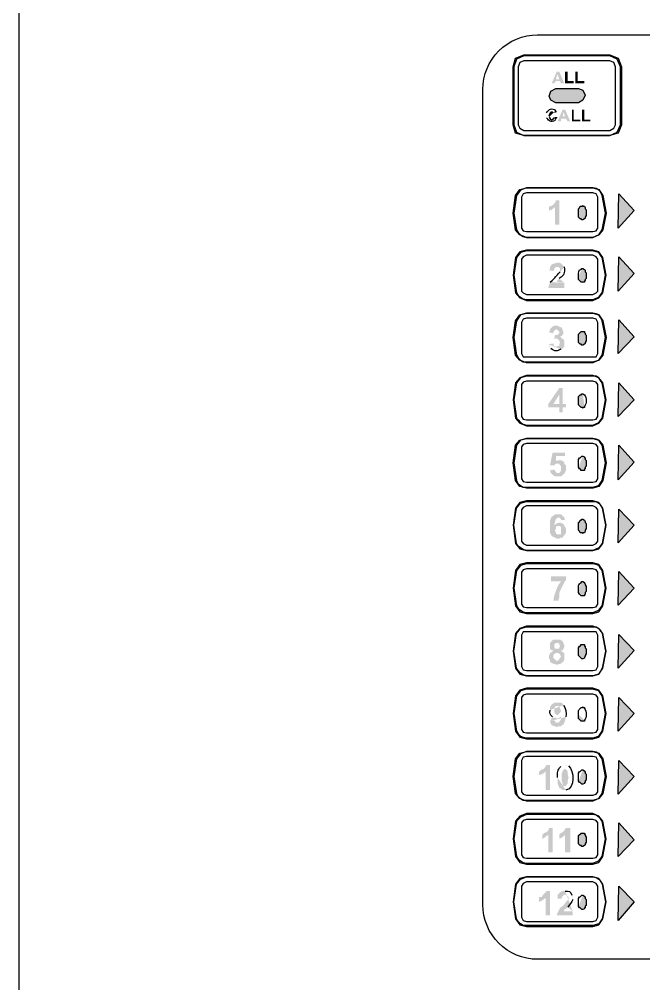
# Model space of a CAD drawing. Extents: x 0 to 760, y -27 to 732.
# Drawn here: x 431 to 453.91, y 483.32 to 518.67 of the extents above; entities that cross this region are included whole.
import ezdxf
from ezdxf.enums import TextEntityAlignment as Align

# ---------------------------------------------------------------- set-up
doc = ezdxf.new("R2010")
doc.units = 0
doc.header["$MEASUREMENT"] = 0

# ---------------------------------------------------------------- blocks, each defined once
blk = doc.blocks.new('RISER ANNUNCIATOR')
at = {"linetype": 'Continuous', "lineweight": -2}
h = blk.add_hatch(color=0, dxfattribs=at)
h.paths.add_polyline_path([(-31.768, 7.12), (-31.891, 7.12), (-31.922, 7.212), (-32.076, 7.212), (-32.138, 7.12), (-32.23, 7.12), (-32.045, 7.551), (-31.953, 7.551)], flags=0)
h.paths.add_polyline_path([(-31.953, 7.274), (-32.014, 7.459), (-32.076, 7.274)], flags=0)
for points in [[(-31.737, 7.12), (-31.737, 7.551), (-31.644, 7.551), (-31.644, 7.212), (-31.428, 7.212), (-31.428, 7.12)], [(-31.367, 7.12), (-31.367, 7.551), (-31.274, 7.551), (-31.274, 7.212), (-31.027, 7.212), (-31.027, 7.12)], [(-31.243, 6.41), (-32.076, 6.41), (-32.261, 6.503), (-32.323, 6.657), (-32.261, 6.842), (-32.076, 6.935), (-31.243, 6.935), (-31.089, 6.873), (-30.997, 6.688), (-31.089, 6.503)], [(-31.49, 5.732), (-31.49, 6.164), (-31.428, 6.164), (-31.428, 5.794), (-31.182, 5.794), (-31.182, 5.732)], [(-31.12, 5.732), (-31.12, 6.164), (-31.027, 6.164), (-31.027, 5.794), (-30.812, 5.794), (-30.812, 5.732)], [(-31.953, 1.939), (-32.107, 1.939), (-32.107, 2.587), (-32.23, 2.494), (-32.323, 2.463), (-32.323, 2.617), (-32.261, 2.617), (-32.168, 2.679), (-32.107, 2.741), (-32.076, 2.833), (-31.953, 2.833)], [(-31.089, 2.648), (-31.089, 2.617), (-31.027, 2.617), (-30.997, 2.556), (-30.997, 2.525), (-30.966, 2.494), (-30.966, 2.278), (-30.997, 2.217), (-30.997, 2.186), (-31.027, 2.155), (-31.089, 2.124), (-31.12, 2.124), (-31.151, 2.155), (-31.182, 2.155), (-31.243, 2.217), (-31.243, 2.525), (-31.212, 2.556), (-31.182, 2.617), (-31.12, 2.617)], [(-31.089, -1.977), (-31.027, -1.977), (-31.027, -2.008), (-30.997, -2.039), (-30.997, -2.07), (-30.966, -2.101), (-30.966, -2.316), (-30.997, -2.378), (-30.997, -2.409), (-31.027, -2.44), (-31.089, -2.471), (-31.12, -2.471), (-31.151, -2.44), (-31.182, -2.44), (-31.243, -2.378), (-31.243, -2.07), (-31.151, -1.977)], [(-32.292, -7.065), (-32.138, -7.034), (-32.107, -7.065), (-32.076, -7.127), (-32.045, -7.158), (-31.953, -7.158), (-31.922, -7.127), (-31.891, -7.065), (-31.891, -6.911), (-31.922, -6.88), (-31.953, -6.819), (-32.076, -6.819), (-32.138, -6.88), (-32.292, -6.88), (-32.199, -6.418), (-31.737, -6.418), (-31.737, -6.541), (-32.076, -6.541), (-32.076, -6.726), (-32.014, -6.695), (-31.86, -6.695), (-31.829, -6.726), (-31.768, -6.757), (-31.768, -6.819), (-31.706, -6.88), (-31.706, -7.065), (-31.768, -7.189), (-31.829, -7.219), (-31.86, -7.281), (-32.107, -7.281), (-32.199, -7.219), (-32.261, -7.158)], [(-31.089, -8.854), (-31.027, -8.885), (-30.997, -8.946), (-30.997, -8.977), (-30.966, -9.008), (-30.966, -9.193), (-30.997, -9.255), (-30.997, -9.286), (-31.027, -9.347), (-31.089, -9.347), (-31.089, -9.378), (-31.12, -9.347), (-31.182, -9.347), (-31.212, -9.286), (-31.243, -9.255), (-31.243, -8.977), (-31.212, -8.946), (-31.182, -8.885), (-31.151, -8.885), (-31.12, -8.854)], [(-32.261, -11.136), (-32.261, -10.951), (-31.706, -10.951), (-31.706, -11.074), (-31.768, -11.167), (-31.891, -11.413), (-31.953, -11.567), (-31.953, -11.722), (-31.983, -11.845), (-32.168, -11.845), (-32.138, -11.66), (-32.076, -11.475), (-31.983, -11.259), (-31.891, -11.136)], [(-31.089, -13.448), (-31.027, -13.448), (-31.027, -13.51), (-30.997, -13.51), (-30.997, -13.572), (-30.966, -13.603), (-30.966, -13.788), (-30.997, -13.849), (-30.997, -13.88), (-31.027, -13.911), (-31.027, -13.942), (-31.089, -13.973), (-31.12, -13.973), (-31.243, -13.849), (-31.243, -13.572), (-31.212, -13.51), (-31.182, -13.51), (-31.151, -13.448)], [(-32.292, -18.783), (-32.446, -18.783), (-32.446, -18.105), (-32.569, -18.197), (-32.693, -18.228), (-32.693, -18.105), (-32.631, -18.043), (-32.538, -18.012), (-32.477, -17.951), (-32.415, -17.858), (-32.292, -17.858)], [(-32.199, -21.065), (-32.353, -21.065), (-32.353, -20.418), (-32.477, -20.51), (-32.569, -20.572), (-32.569, -20.418), (-32.508, -20.356), (-32.415, -20.325), (-32.353, -20.263), (-32.323, -20.171), (-32.199, -20.171)], [(-31.552, -21.065), (-31.737, -21.065), (-31.737, -20.418), (-31.829, -20.51), (-31.953, -20.572), (-31.953, -20.418), (-31.891, -20.356), (-31.829, -20.325), (-31.768, -20.263), (-31.706, -20.171), (-31.552, -20.171)], [(-31.089, -20.356), (-31.027, -20.356), (-31.027, -20.387), (-30.997, -20.418), (-30.997, -20.448), (-30.966, -20.51), (-30.966, -20.695), (-30.997, -20.757), (-30.997, -20.788), (-31.027, -20.818), (-31.089, -20.849), (-31.12, -20.849), (-31.151, -20.818), (-31.182, -20.818), (-31.212, -20.788), (-31.243, -20.757), (-31.243, -20.448), (-31.151, -20.356)], [(-32.292, -23.378), (-32.446, -23.378), (-32.446, -22.73), (-32.569, -22.823), (-32.693, -22.885), (-32.693, -22.7), (-32.6, -22.7), (-32.538, -22.607), (-32.415, -22.484), (-32.292, -22.484)]]:
    blk.add_hatch(color=0, dxfattribs=at).paths.add_polyline_path(points)
h = blk.add_hatch(color=0, dxfattribs=at)
h.paths.add_polyline_path([(-32.138, 5.886), (-32.014, 5.886), (-32.076, 5.794), (-32.107, 5.763)], flags=0)
h.paths.add_polyline_path([(-32.415, 5.855), (-32.415, 6.04)], flags=0)
h.paths.add_polyline_path([(-32.076, 6.133), (-32.045, 6.102), (-32.045, 6.071), (-32.138, 6.04), (-32.138, 6.071), (-32.168, 6.071), (-32.199, 6.102), (-32.261, 6.102), (-32.292, 6.071), (-32.323, 6.01), (-32.353, 5.948), (-32.323, 5.886)], flags=0)
h.paths.add_polyline_path([(-32.138, 5.855), (-32.138, 5.886)], flags=0)
h = blk.add_hatch(color=0, dxfattribs=at)
h.paths.add_polyline_path([(-31.552, 5.732), (-31.644, 5.732), (-31.706, 5.824), (-31.891, 5.824), (-31.891, 5.732), (-32.014, 5.732), (-31.829, 6.164), (-31.737, 6.164)], flags=0)
h.paths.add_polyline_path([(-31.737, 5.917), (-31.798, 6.071), (-31.829, 5.917)], flags=0)
h = blk.add_hatch(color=0, dxfattribs=at)
h.paths.add_polyline_path([(-31.768, -0.189), (-31.768, -0.374), (-32.353, -0.374), (-32.323, -0.25), (-32.292, -0.158)], flags=0)
h.paths.add_polyline_path([(-31.922, 0.212), (-31.922, 0.336), (-31.983, 0.397), (-32.076, 0.397), (-32.107, 0.366), (-32.138, 0.305), (-32.168, 0.243), (-32.323, 0.274), (-32.292, 0.336), (-32.292, 0.397), (-32.261, 0.428), (-32.23, 0.49), (-32.138, 0.521), (-32.014, 0.551), (-31.953, 0.551), (-31.891, 0.521), (-31.768, 0.397)], flags=0)
h.paths.add_polyline_path([(-31.953, -0.034), (-32.014, -0.096), (-32.045, -0.158), (-32.076, -0.158), (-32.076, -0.189), (-31.768, -0.189)], flags=0)
h = blk.add_hatch(color=0, dxfattribs=at)
h.paths.add_polyline_path([(-31.089, 0.336), (-31.027, 0.305), (-30.997, 0.274), (-30.997, 0.212), (-30.966, 0.181), (-30.966, -0.034), (-30.997, -0.065), (-30.997, -0.096), (-31.027, -0.127), (-31.027, -0.158), (-31.151, -0.158), (-31.243, -0.065), (-31.243, 0.089)], flags=0)
h.paths.add_polyline_path([(-31.151, 0.305), (-31.12, 0.336), (-31.089, 0.336)], flags=0)
h = blk.add_hatch(color=0, dxfattribs=at)
h.paths.add_polyline_path([(-32.353, -2.44), (-32.168, -2.409), (-32.168, -2.44), (-32.138, -2.501), (-32.076, -2.532), (-32.045, -2.532), (-32.014, -2.501), (-31.953, -2.501), (-31.953, -2.44), (-31.922, -2.378), (-31.953, -2.316), (-31.953, -2.286), (-32.014, -2.255), (-32.045, -2.224), (-32.076, -2.224), (-32.138, -2.255), (-32.107, -2.101), (-32.014, -2.101), (-31.953, -2.039), (-31.953, -1.977), (-32.014, -1.916), (-32.076, -1.885), (-32.168, -1.977), (-32.168, -2.039), (-32.323, -2.008), (-32.292, -1.916), (-32.292, -1.885), (-32.199, -1.792), (-32.138, -1.761), (-32.014, -1.761), (-31.891, -1.823), (-31.86, -1.823), (-31.829, -1.916), (-31.798, -1.977), (-31.798, -2.039), (-31.829, -2.101), (-31.86, -2.131), (-31.922, -2.162), (-31.86, -2.224), (-31.798, -2.255), (-31.768, -2.316), (-31.768, -2.501), (-31.798, -2.563), (-31.829, -2.594), (-31.891, -2.625)], flags=0)
h.paths.add_polyline_path([(-32.261, -2.594), (-32.323, -2.532), (-32.353, -2.44)], flags=0)
h = blk.add_hatch(color=0, dxfattribs=at)
h.paths.add_polyline_path([(-31.953, -4.938), (-31.953, -4.753), (-32.353, -4.753), (-32.353, -4.629), (-31.953, -4.043), (-31.829, -4.043), (-31.829, -4.629), (-31.706, -4.629), (-31.706, -4.753), (-31.829, -4.753), (-31.829, -4.938)], flags=0)
h.paths.add_polyline_path([(-31.953, -4.629), (-31.953, -4.29), (-32.168, -4.629)], flags=0)
h = blk.add_hatch(color=0, dxfattribs=at)
h.paths.add_polyline_path([(-31.089, -4.259), (-31.027, -4.29)], flags=0)
h.paths.add_polyline_path([(-31.027, -4.722), (-31.027, -4.753), (-31.089, -4.753), (-31.089, -4.783), (-31.12, -4.753), (-31.151, -4.753), (-31.243, -4.66), (-31.243, -4.352), (-31.182, -4.29), (-31.151, -4.29), (-31.12, -4.259), (-31.089, -4.259)], flags=0)
h = blk.add_hatch(color=0, dxfattribs=at)
h.paths.add_polyline_path([(-31.089, -6.541), (-31.027, -6.572), (-31.027, -6.603), (-30.997, -6.603), (-30.997, -6.664), (-30.966, -6.695), (-30.966, -6.911), (-30.997, -6.942), (-30.997, -7.004), (-31.027, -7.004), (-31.027, -7.065), (-31.151, -7.065), (-31.182, -7.004), (-31.212, -7.004), (-31.243, -6.942)], flags=0)
h.paths.add_polyline_path([(-31.243, -6.664), (-31.212, -6.603), (-31.182, -6.603), (-31.12, -6.541), (-31.089, -6.541)], flags=0)
h = blk.add_hatch(color=0, dxfattribs=at)
h.paths.add_polyline_path([(-31.737, -8.885), (-31.891, -8.885), (-31.891, -8.854), (-31.953, -8.792), (-32.014, -8.792), (-32.076, -8.854), (-32.107, -8.946), (-32.138, -9.07), (-32.045, -9.008), (-31.953, -8.977), (-31.922, -8.977), (-31.86, -9.008), (-31.829, -9.008), (-31.768, -9.07), (-31.768, -9.101), (-31.737, -9.131), (-31.706, -9.193), (-31.706, -9.347), (-31.737, -9.409), (-31.798, -9.471), (-31.829, -9.532), (-31.891, -9.532), (-31.953, -9.563), (-32.045, -9.563), (-32.23, -9.471), (-32.292, -9.347), (-32.292, -8.915), (-32.261, -8.823), (-32.23, -8.761), (-32.168, -8.73), (-32.107, -8.669), (-31.891, -8.669), (-31.768, -8.792)], flags=0)
h.paths.add_polyline_path([(-32.107, -9.255), (-32.076, -9.347), (-32.076, -9.378), (-32.014, -9.409), (-31.891, -9.409), (-31.891, -9.131), (-31.953, -9.101), (-32.014, -9.101), (-32.076, -9.131), (-32.076, -9.193)], flags=0)
h = blk.add_hatch(color=0, dxfattribs=at)
h.paths.add_polyline_path([(-31.089, -11.136), (-31.027, -11.167), (-31.027, -11.197), (-30.997, -11.228), (-30.997, -11.259), (-30.966, -11.321), (-30.966, -11.506), (-30.997, -11.537), (-30.997, -11.598), (-31.027, -11.629), (-31.027, -11.66), (-31.151, -11.66), (-31.212, -11.598), (-31.243, -11.537), (-31.243, -11.382)], flags=0)
h.paths.add_polyline_path([(-31.151, -11.167), (-31.12, -11.136), (-31.089, -11.136)], flags=0)
h = blk.add_hatch(color=0, dxfattribs=at)
h.paths.add_polyline_path([(-32.168, -13.664), (-32.23, -13.664), (-32.292, -13.603), (-32.292, -13.387), (-32.168, -13.263), (-31.922, -13.263), (-31.829, -13.325), (-31.798, -13.387), (-31.768, -13.479), (-31.768, -13.541), (-31.798, -13.603), (-31.829, -13.664), (-31.891, -13.664), (-31.829, -13.726), (-31.768, -13.757), (-31.768, -14.004), (-31.798, -14.065), (-31.86, -14.127), (-31.922, -14.158), (-31.953, -14.158), (-32.014, -14.189), (-32.138, -14.158), (-32.23, -14.127), (-32.292, -14.065), (-32.292, -14.004), (-32.323, -13.973), (-32.323, -13.849), (-32.292, -13.757), (-32.23, -13.726)], flags=0)
h.paths.add_polyline_path([(-32.138, -13.51), (-32.138, -13.541), (-32.107, -13.603), (-31.953, -13.603), (-31.953, -13.541), (-31.922, -13.51), (-31.953, -13.448), (-31.953, -13.418), (-31.983, -13.387), (-32.076, -13.387), (-32.138, -13.448)], flags=0)
h.paths.add_polyline_path([(-32.168, -13.88), (-32.168, -13.942), (-32.076, -14.034), (-31.983, -14.034), (-31.953, -13.973), (-31.922, -13.942), (-31.891, -13.88), (-31.922, -13.819), (-31.983, -13.757), (-32.076, -13.757), (-32.138, -13.788), (-32.168, -13.849)], flags=0)
h = blk.add_hatch(color=0, dxfattribs=at)
h.paths.add_polyline_path([(-32.292, -16.255), (-32.138, -16.224), (-32.107, -16.255), (-32.076, -16.316), (-31.983, -16.316), (-31.953, -16.285), (-31.891, -16.193), (-31.891, -16.07), (-31.953, -16.131), (-32.045, -16.162), (-32.076, -16.131), (-32.168, -16.131), (-32.199, -16.1)], flags=0)
h.paths.add_polyline_path([(-32.292, -15.854), (-32.292, -15.73), (-32.261, -15.7), (-32.23, -15.638), (-32.168, -15.607), (-32.138, -15.576), (-31.891, -15.576), (-31.829, -15.607), (-31.798, -15.669)], flags=0)
h.paths.add_polyline_path([(-31.706, -16.1), (-31.737, -16.224), (-31.768, -16.316), (-31.798, -16.378), (-31.86, -16.409), (-31.891, -16.44), (-31.953, -16.44), (-32.045, -16.47), (-32.23, -16.409), (-32.261, -16.347), (-32.292, -16.255)], flags=0)
h.paths.add_polyline_path([(-31.891, -15.885), (-31.922, -15.792), (-31.953, -15.73), (-31.983, -15.7), (-32.076, -15.7), (-32.107, -15.73), (-32.138, -15.792), (-32.138, -15.915), (-32.107, -15.977), (-32.076, -16.008), (-32.014, -16.039), (-31.922, -15.946)], flags=0)
h = blk.add_hatch(color=0, dxfattribs=at)
h.paths.add_polyline_path([(-31.089, -15.73), (-31.089, -15.761), (-31.027, -15.761), (-31.027, -15.792)], flags=0)
h.paths.add_polyline_path([(-31.027, -16.224), (-31.027, -16.255), (-31.151, -16.255), (-31.243, -16.162), (-31.243, -16.008)], flags=0)
h.paths.add_polyline_path([(-31.151, -15.761), (-31.12, -15.761), (-31.089, -15.73)], flags=0)
h = blk.add_hatch(color=0, dxfattribs=at)
h.paths.add_polyline_path([(-31.768, -17.858), (-31.706, -17.889), (-31.613, -17.889)], flags=0)
h.paths.add_polyline_path([(-31.706, -18.783), (-31.829, -18.783), (-31.86, -18.752), (-31.922, -18.722), (-31.953, -18.691), (-31.983, -18.629), (-32.014, -18.537), (-32.014, -18.321)], flags=0)
h.paths.add_polyline_path([(-31.891, -17.92), (-31.86, -17.889), (-31.829, -17.889), (-31.768, -17.858)], flags=0)
h.paths.add_polyline_path([(-31.768, -18.012), (-31.798, -18.043), (-31.829, -18.043), (-31.829, -18.105), (-31.86, -18.167), (-31.86, -18.444), (-31.829, -18.537), (-31.829, -18.567), (-31.798, -18.629), (-31.706, -18.629), (-31.675, -18.567), (-31.644, -18.537), (-31.644, -18.444), (-31.613, -18.321), (-31.644, -18.197), (-31.644, -18.105), (-31.675, -18.043), (-31.706, -18.043), (-31.706, -18.012)], flags=0)
h = blk.add_hatch(color=0, dxfattribs=at)
h.paths.add_polyline_path([(-31.089, -18.043), (-31.027, -18.074), (-31.027, -18.105), (-30.997, -18.105), (-30.997, -18.167), (-30.966, -18.197), (-30.966, -18.413), (-30.997, -18.444), (-30.997, -18.506), (-31.027, -18.506), (-31.027, -18.537), (-31.089, -18.567), (-31.12, -18.567), (-31.182, -18.506), (-31.212, -18.506), (-31.243, -18.444)], flags=0)
h.paths.add_polyline_path([(-31.243, -18.167), (-31.212, -18.105), (-31.182, -18.105), (-31.12, -18.043), (-31.089, -18.043)], flags=0)
h = blk.add_hatch(color=0, dxfattribs=at)
h.paths.add_polyline_path([(-31.459, -23.224), (-31.459, -23.378), (-32.045, -23.378), (-32.014, -23.285), (-31.922, -23.1), (-31.798, -23.008), (-31.706, -22.885), (-31.613, -22.792), (-31.613, -22.7), (-31.644, -22.669), (-31.706, -22.638), (-31.737, -22.607), (-31.798, -22.638), (-31.86, -22.7), (-31.86, -22.761), (-32.014, -22.761), (-32.014, -22.607), (-31.953, -22.576), (-31.953, -22.545), (-31.829, -22.484), (-31.737, -22.484)], flags=0)
h.paths.add_polyline_path([(-31.49, -22.638), (-31.459, -22.73), (-31.459, -22.792)], flags=0)
h.paths.add_polyline_path([(-31.644, -23.07), (-31.706, -23.131), (-31.768, -23.162), (-31.768, -23.193), (-31.798, -23.224), (-31.459, -23.224)], flags=0)
h = blk.add_hatch(color=0, dxfattribs=at)
h.paths.add_polyline_path([(-31.089, -22.638), (-31.027, -22.669), (-31.027, -22.7), (-30.997, -22.7), (-30.997, -22.761), (-30.966, -22.792), (-30.966, -23.008), (-30.997, -23.039), (-30.997, -23.1), (-31.027, -23.1), (-31.027, -23.131), (-31.089, -23.162), (-31.12, -23.162), (-31.182, -23.1), (-31.212, -23.1), (-31.243, -23.039)], flags=0)
h.paths.add_polyline_path([(-31.243, -22.761), (-31.212, -22.7), (-31.182, -22.7), (-31.12, -22.638), (-31.089, -22.638)], flags=0)
at = {"color": 0, "linetype": 'Continuous', "lineweight": -2}
for points in [[(-51.766, 31.198), (51.766, 31.198), (51.766, -31.198), (-51.766, -31.198)], [(-33.649, 7.736), (-33.556, 8.045), (-33.248, 8.168), (-30.102, 8.168), (-29.794, 8.045), (-29.671, 7.736), (-29.671, 5.609), (-29.794, 5.3), (-30.102, 5.208), (-29.825, 5.331), (-29.701, 5.609), (-29.701, 7.736), (-29.825, 8.014), (-30.102, 8.137), (-33.248, 8.137), (-33.525, 8.014), (-33.618, 7.736), (-33.618, 5.609), (-33.525, 5.331), (-33.248, 5.208), (-33.556, 5.3), (-33.649, 5.609)], [(-29.886, 7.736), (-29.948, 7.891), (-30.102, 7.952), (-33.248, 7.952), (-33.402, 7.891), (-33.464, 7.736), (-33.464, 5.609), (-33.402, 5.485), (-33.248, 5.393), (-30.102, 5.393), (-29.948, 5.485), (-29.886, 5.609)], [(-31.243, 6.41), (-32.076, 6.41), (-32.261, 6.503), (-32.323, 6.657), (-32.261, 6.842), (-32.076, 6.935), (-31.243, 6.935), (-31.089, 6.873), (-30.997, 6.688), (-31.089, 6.503)], [(-30.102, 5.208), (-33.248, 5.208)], [(-33.525, 3.018), (-33.618, 2.371), (-33.525, 1.754), (-33.464, 1.662), (-33.371, 1.569), (-33.279, 1.507), (-33.155, 1.477), (-33.402, 1.569), (-33.556, 1.754), (-33.649, 2.371), (-33.556, 3.018), (-33.402, 3.234), (-33.155, 3.296), (-33.371, 3.203)], [(-30.349, 1.754), (-30.503, 1.569), (-30.719, 1.477), (-30.503, 1.569), (-30.38, 1.754), (-30.257, 2.371), (-30.38, 3.018), (-30.442, 3.142), (-30.503, 3.203), (-30.596, 3.265), (-30.719, 3.296), (-30.503, 3.234), (-30.349, 3.018), (-30.226, 2.371)], [(-33.155, 3.111), (-33.279, 3.08), (-33.34, 2.957), (-33.34, 1.816), (-33.279, 1.723), (-33.155, 1.692), (-30.719, 1.692), (-30.596, 1.723), (-30.534, 1.816), (-30.534, 2.957), (-30.596, 3.08), (-30.719, 3.111)], [(-29.208, 2.463), (-29.794, 1.816), (-29.763, 3.08)], [(-31.089, 2.648), (-31.089, 2.617), (-31.027, 2.617), (-30.997, 2.556), (-30.997, 2.525), (-30.966, 2.494), (-30.966, 2.278), (-30.997, 2.217), (-30.997, 2.186), (-31.027, 2.155), (-31.089, 2.124), (-31.12, 2.124), (-31.151, 2.155), (-31.182, 2.155), (-31.243, 2.217), (-31.243, 2.525), (-31.212, 2.556), (-31.182, 2.617), (-31.12, 2.617)], [(-30.719, 1.014), (-33.155, 1.014), (-33.402, 0.952), (-33.556, 0.736), (-33.649, 0.089), (-33.556, -0.559), (-33.402, -0.744), (-33.155, -0.836), (-30.719, -0.836), (-30.503, -0.744), (-30.349, -0.559), (-30.226, 0.089), (-30.349, 0.736), (-30.503, 0.952)], [(-30.719, 0.983), (-33.155, 0.983), (-33.371, 0.921), (-33.525, 0.736), (-33.618, 0.089), (-33.525, -0.559), (-33.464, -0.651), (-33.371, -0.713), (-33.279, -0.775), (-33.155, -0.805), (-30.719, -0.805), (-30.503, -0.713), (-30.38, -0.559), (-30.257, 0.089), (-30.38, 0.736), (-30.442, 0.829), (-30.503, 0.921), (-30.596, 0.952)], [(-33.155, 0.829), (-33.279, 0.767), (-33.34, 0.675), (-33.34, -0.497), (-33.279, -0.559), (-33.155, -0.62), (-30.719, -0.62), (-30.596, -0.559), (-30.534, -0.497), (-30.534, 0.675), (-30.596, 0.767), (-30.719, 0.829)], [(-29.208, 0.151), (-29.794, -0.497), (-29.763, 0.767)], [(-33.525, -1.576), (-33.618, -2.193), (-33.525, -2.841), (-33.464, -2.933), (-33.371, -3.026), (-33.279, -3.087), (-33.155, -3.087), (-30.719, -3.087), (-30.503, -3.026), (-30.38, -2.841), (-30.257, -2.193), (-30.38, -1.576), (-30.442, -1.453), (-30.503, -1.36), (-30.596, -1.33), (-30.719, -1.299), (-30.503, -1.36), (-30.349, -1.576), (-30.226, -2.193), (-30.349, -2.841), (-30.503, -3.026), (-30.719, -3.118), (-33.155, -3.118), (-33.402, -3.026), (-33.556, -2.841), (-33.649, -2.193), (-33.556, -1.576), (-33.402, -1.36), (-33.155, -1.299), (-33.371, -1.36)], [(-33.155, -1.484), (-33.279, -1.515), (-33.34, -1.638), (-33.34, -2.779), (-33.279, -2.902), (-33.155, -2.902), (-30.719, -2.902), (-30.596, -2.902), (-30.534, -2.779), (-30.534, -1.638), (-30.596, -1.515), (-30.719, -1.484)], [(-29.208, -2.162), (-29.794, -2.779), (-29.763, -1.545)], [(-31.089, -1.977), (-31.027, -1.977), (-31.027, -2.008), (-30.997, -2.039), (-30.997, -2.07), (-30.966, -2.101), (-30.966, -2.316), (-30.997, -2.378), (-30.997, -2.409), (-31.027, -2.44), (-31.089, -2.471), (-31.12, -2.471), (-31.151, -2.44), (-31.182, -2.44), (-31.243, -2.378), (-31.243, -2.07), (-31.151, -1.977)], [(-33.556, -5.153), (-33.402, -5.338), (-33.155, -5.431), (-30.719, -5.431), (-30.503, -5.338), (-30.349, -5.153), (-30.226, -4.475), (-30.349, -3.858), (-30.503, -3.673), (-30.719, -3.581), (-33.155, -3.581), (-33.402, -3.673), (-33.556, -3.858), (-33.649, -4.475)], [(-33.155, -3.612), (-33.371, -3.673), (-33.525, -3.858), (-33.618, -4.475), (-33.525, -5.153), (-33.464, -5.215), (-33.371, -5.308), (-33.279, -5.369), (-33.155, -5.4), (-30.719, -5.4), (-30.503, -5.308), (-30.38, -5.153), (-30.257, -4.475), (-30.38, -3.858), (-30.442, -3.766), (-30.503, -3.673), (-30.596, -3.612), (-30.719, -3.612)], [(-33.155, -3.797), (-33.279, -3.827), (-33.34, -3.92), (-33.34, -5.092), (-33.279, -5.184), (-33.155, -5.215), (-30.719, -5.215), (-30.596, -5.184), (-30.534, -5.092), (-30.534, -3.92), (-30.596, -3.827), (-30.719, -3.797)], [(-29.208, -4.475), (-29.794, -5.092), (-29.763, -3.858)], [(-33.525, -6.14), (-33.618, -6.788), (-33.525, -7.435), (-33.464, -7.559), (-33.371, -7.62), (-33.279, -7.682), (-33.155, -7.682), (-30.719, -7.682), (-30.503, -7.62), (-30.38, -7.435), (-30.257, -6.788), (-30.38, -6.14), (-30.442, -6.048), (-30.503, -5.955), (-30.596, -5.924), (-30.719, -5.893), (-30.503, -5.955), (-30.349, -6.14), (-30.226, -6.788), (-30.349, -7.435), (-30.503, -7.651), (-30.719, -7.713), (-33.155, -7.713), (-33.402, -7.651), (-33.556, -7.435), (-33.649, -6.788), (-33.556, -6.14), (-33.402, -5.955), (-33.155, -5.893), (-33.371, -5.955)], [(-30.719, -5.893), (-33.155, -5.893)], [(-33.155, -6.079), (-33.279, -6.109), (-33.34, -6.202), (-33.34, -7.374), (-33.279, -7.466), (-33.155, -7.497), (-30.719, -7.497), (-30.596, -7.466), (-30.534, -7.374), (-30.534, -6.202), (-30.596, -6.109), (-30.719, -6.079)], [(-29.208, -6.757), (-29.794, -7.404), (-29.763, -6.14)], [(-33.279, -9.964), (-33.371, -9.902), (-33.464, -9.841), (-33.525, -9.748), (-33.618, -9.07), (-33.525, -8.453), (-33.371, -8.268), (-33.155, -8.206), (-30.719, -8.206), (-30.596, -8.206), (-30.503, -8.268), (-30.442, -8.33), (-30.38, -8.453), (-30.257, -9.07), (-30.38, -9.748), (-30.503, -9.902), (-30.719, -9.995), (-33.155, -9.995), (-30.719, -9.995), (-30.503, -9.933), (-30.349, -9.748), (-30.226, -9.07), (-30.349, -8.453), (-30.503, -8.237), (-30.719, -8.175), (-33.155, -8.175), (-33.402, -8.237), (-33.556, -8.453), (-33.649, -9.07), (-33.556, -9.748), (-33.402, -9.933), (-33.155, -9.995)], [(-33.34, -9.656), (-33.279, -9.748), (-33.155, -9.81), (-30.719, -9.81), (-30.596, -9.748), (-30.534, -9.656), (-30.534, -8.515), (-30.596, -8.422), (-30.719, -8.36), (-33.155, -8.36), (-33.279, -8.422), (-33.34, -8.515)], [(-29.208, -9.07), (-29.794, -9.717), (-29.763, -8.484)], [(-31.089, -8.854), (-31.027, -8.885), (-30.997, -8.946), (-30.997, -8.977), (-30.966, -9.008), (-30.966, -9.193), (-30.997, -9.255), (-30.997, -9.286), (-31.027, -9.347), (-31.089, -9.347), (-31.089, -9.378), (-31.12, -9.347), (-31.182, -9.347), (-31.212, -9.286), (-31.243, -9.255), (-31.243, -8.977), (-31.212, -8.946), (-31.182, -8.885), (-31.151, -8.885), (-31.12, -8.854)], [(-33.556, -12.03), (-33.402, -12.246), (-33.155, -12.308), (-30.719, -12.308), (-30.503, -12.246), (-30.349, -12.03), (-30.226, -11.382), (-30.349, -10.735), (-30.503, -10.519), (-30.719, -10.457), (-33.155, -10.457), (-33.402, -10.519), (-33.556, -10.735), (-33.649, -11.382)], [(-33.155, -10.488), (-33.371, -10.55), (-33.525, -10.735), (-33.618, -11.382), (-33.525, -12.03), (-33.464, -12.123), (-33.371, -12.184), (-33.279, -12.246), (-33.155, -12.277), (-30.719, -12.277), (-30.503, -12.184), (-30.38, -12.03), (-30.257, -11.382), (-30.38, -10.735), (-30.442, -10.673), (-30.503, -10.55), (-30.596, -10.519), (-30.719, -10.488)], [(-33.34, -11.968), (-33.279, -12.061), (-33.155, -12.092), (-30.719, -12.092), (-30.596, -12.061), (-30.534, -11.968), (-30.534, -10.797), (-30.596, -10.704), (-30.719, -10.673), (-33.155, -10.673), (-33.279, -10.704), (-33.34, -10.797)], [(-29.208, -11.382), (-29.794, -11.999), (-29.763, -10.766)], [(-33.279, -14.559), (-33.371, -14.497), (-33.464, -14.404), (-33.525, -14.312), (-33.618, -13.695), (-33.525, -13.048), (-33.371, -12.863), (-33.155, -12.801), (-30.719, -12.801), (-30.596, -12.801), (-30.503, -12.863), (-30.442, -12.924), (-30.38, -13.048), (-30.257, -13.695), (-30.38, -14.312), (-30.503, -14.528), (-30.719, -14.589), (-30.503, -14.528), (-30.349, -14.312), (-30.226, -13.695), (-30.349, -13.048), (-30.503, -12.863), (-30.719, -12.77), (-33.155, -12.77), (-33.402, -12.863), (-33.556, -13.048), (-33.649, -13.695), (-33.556, -14.312), (-33.402, -14.528), (-33.155, -14.589)], [(-33.155, -12.986), (-33.279, -12.986), (-33.34, -13.109), (-33.34, -14.25), (-33.279, -14.374), (-33.155, -14.404), (-30.719, -14.404), (-30.596, -14.374), (-30.534, -14.25), (-30.534, -13.109), (-30.596, -12.986), (-30.719, -12.986)], [(-29.208, -13.664), (-29.794, -14.312), (-29.763, -13.078)], [(-31.089, -13.448), (-31.027, -13.448), (-31.027, -13.51), (-30.997, -13.51), (-30.997, -13.572), (-30.966, -13.603), (-30.966, -13.788), (-30.997, -13.849), (-30.997, -13.88), (-31.027, -13.911), (-31.027, -13.942), (-31.089, -13.973), (-31.12, -13.973), (-31.243, -13.849), (-31.243, -13.572), (-31.212, -13.51), (-31.182, -13.51), (-31.151, -13.448)], [(-33.556, -16.625), (-33.402, -16.841), (-33.155, -16.902), (-30.719, -16.902), (-30.503, -16.841), (-30.349, -16.625), (-30.226, -15.977), (-30.349, -15.33), (-30.503, -15.114), (-30.719, -15.052), (-33.155, -15.052), (-33.402, -15.114), (-33.556, -15.33), (-33.649, -15.977)], [(-33.155, -15.083), (-33.371, -15.145), (-33.525, -15.33), (-33.618, -15.977), (-33.525, -16.625), (-33.464, -16.717), (-33.371, -16.81), (-33.279, -16.841), (-33.155, -16.871), (-30.719, -16.871), (-30.503, -16.81), (-30.38, -16.625), (-30.257, -15.977), (-30.38, -15.33), (-30.442, -15.237), (-30.503, -15.145), (-30.596, -15.114), (-30.719, -15.083)], [(-33.34, -16.563), (-33.279, -16.656), (-33.155, -16.686), (-30.719, -16.686), (-30.596, -16.656), (-30.534, -16.563), (-30.534, -15.391), (-30.596, -15.299), (-30.719, -15.268), (-33.155, -15.268), (-33.279, -15.299), (-33.34, -15.391)], [(-29.208, -15.977), (-29.794, -16.625), (-29.763, -15.391)], [(-33.525, -17.642), (-33.618, -18.29), (-33.525, -18.907), (-33.464, -19.03), (-33.371, -19.092), (-33.279, -19.153), (-33.155, -19.153), (-30.719, -19.153), (-30.503, -19.092), (-30.38, -18.907), (-30.257, -18.29), (-30.38, -17.642), (-30.442, -17.55), (-30.503, -17.457), (-30.596, -17.396), (-30.719, -17.365), (-30.503, -17.426), (-30.349, -17.642), (-30.226, -18.29), (-30.349, -18.907), (-30.503, -19.092), (-30.719, -19.184), (-33.155, -19.184), (-33.402, -19.092), (-33.556, -18.907), (-33.649, -18.29), (-33.556, -17.642), (-33.402, -17.426), (-33.155, -17.365), (-33.371, -17.457)], [(-33.155, -17.55), (-33.279, -17.581), (-33.34, -17.704), (-33.34, -18.845), (-33.279, -18.937), (-33.155, -18.968), (-30.719, -18.968), (-30.596, -18.937), (-30.534, -18.845), (-30.534, -17.704), (-30.596, -17.581), (-30.719, -17.55)], [(-29.208, -18.29), (-29.794, -18.937), (-29.763, -17.704)], [(-30.719, -19.647), (-33.155, -19.647), (-33.402, -19.739), (-33.556, -19.924), (-33.649, -20.572), (-33.556, -21.219), (-33.402, -21.435), (-33.155, -21.497), (-30.719, -21.497), (-30.503, -21.435), (-30.349, -21.219), (-30.226, -20.572), (-30.349, -19.924), (-30.503, -19.739)], [(-30.719, -19.678), (-33.155, -19.678), (-33.371, -19.77), (-33.525, -19.924), (-33.618, -20.572), (-33.525, -21.219), (-33.464, -21.312), (-33.371, -21.374), (-33.279, -21.435), (-33.155, -21.466), (-30.719, -21.466), (-30.503, -21.374), (-30.38, -21.219), (-30.257, -20.572), (-30.38, -19.924), (-30.442, -19.832), (-30.503, -19.77), (-30.596, -19.708)], [(-33.155, -19.863), (-33.279, -19.893), (-33.34, -19.986), (-33.34, -21.158), (-33.279, -21.25), (-33.155, -21.281), (-30.719, -21.281), (-30.596, -21.25), (-30.534, -21.158), (-30.534, -19.986), (-30.596, -19.893), (-30.719, -19.863)], [(-29.208, -20.603), (-29.794, -21.219), (-29.763, -19.986)], [(-31.089, -20.356), (-31.027, -20.356), (-31.027, -20.387), (-30.997, -20.418), (-30.997, -20.448), (-30.966, -20.51), (-30.966, -20.695), (-30.997, -20.757), (-30.997, -20.788), (-31.027, -20.818), (-31.089, -20.849), (-31.12, -20.849), (-31.151, -20.818), (-31.182, -20.818), (-31.212, -20.788), (-31.243, -20.757), (-31.243, -20.448), (-31.151, -20.356)], [(-30.349, -22.237), (-30.503, -22.021), (-30.719, -21.959), (-30.596, -21.99), (-30.503, -22.052), (-30.442, -22.114), (-30.38, -22.237), (-30.257, -22.885), (-30.38, -23.501), (-30.503, -23.686), (-30.719, -23.748), (-33.155, -23.748), (-33.279, -23.748), (-33.371, -23.686), (-33.464, -23.594), (-33.525, -23.501), (-33.618, -22.885), (-33.525, -22.237), (-33.371, -22.052), (-33.155, -21.959), (-33.402, -22.021), (-33.556, -22.237), (-33.649, -22.885), (-33.556, -23.501), (-33.402, -23.717), (-33.155, -23.779), (-30.719, -23.779), (-30.503, -23.717), (-30.349, -23.501), (-30.226, -22.885)], [(-33.34, -22.299), (-33.34, -23.44), (-33.279, -23.563), (-33.155, -23.594), (-30.719, -23.594), (-30.596, -23.563), (-30.534, -23.44), (-30.534, -22.299), (-30.596, -22.206), (-30.719, -22.144), (-33.155, -22.144), (-33.279, -22.206)], [(-29.208, -22.885), (-29.794, -23.563), (-29.763, -22.299)]]:
    blk.add_lwpolyline(points, close=True, dxfattribs=at)
blk.add_lwpolyline([(-32.754, 8.902), (34.314, 8.902, -0.414214), (36.314, 6.902), (36.314, -22.985, -0.414214), (34.314, -24.985), (-32.754, -24.985, -0.414214), (-34.754, -22.985), (-34.754, 6.902, -0.414214)], format="xyb", close=True, dxfattribs=at)
for points in [[(-30.719, 3.296), (-33.155, 3.296), (-30.719, 3.296)], [(-30.719, 1.477), (-33.155, 1.477), (-30.719, 1.477)], [(-31.151, 0.305), (-31.12, 0.336), (-31.089, 0.336), (-31.027, 0.305), (-30.997, 0.274), (-30.997, 0.212), (-30.966, 0.181), (-30.966, -0.034), (-30.997, -0.065), (-30.997, -0.096), (-31.027, -0.127), (-31.027, -0.158), (-31.151, -0.158), (-31.243, -0.065), (-31.243, 0.089)], [(-30.719, -1.299), (-33.155, -1.299), (-30.719, -1.299)], [(-31.027, -4.722), (-31.027, -4.753), (-31.089, -4.753), (-31.089, -4.783), (-31.12, -4.753), (-31.151, -4.753), (-31.243, -4.66), (-31.243, -4.352), (-31.182, -4.29), (-31.151, -4.29), (-31.12, -4.259), (-31.089, -4.259), (-31.027, -4.29)], [(-31.243, -6.664), (-31.212, -6.603), (-31.182, -6.603), (-31.12, -6.541), (-31.089, -6.541), (-31.027, -6.572), (-31.027, -6.603), (-30.997, -6.603), (-30.997, -6.664), (-30.966, -6.695), (-30.966, -6.911), (-30.997, -6.942), (-30.997, -7.004), (-31.027, -7.004), (-31.027, -7.065), (-31.151, -7.065), (-31.182, -7.004), (-31.212, -7.004), (-31.243, -6.942)], [(-31.151, -11.167), (-31.12, -11.136), (-31.089, -11.136), (-31.027, -11.167), (-31.027, -11.197), (-30.997, -11.228), (-30.997, -11.259), (-30.966, -11.321), (-30.966, -11.506), (-30.997, -11.537), (-30.997, -11.598), (-31.027, -11.629), (-31.027, -11.66), (-31.151, -11.66), (-31.212, -11.598), (-31.243, -11.537), (-31.243, -11.382)], [(-30.719, -14.589), (-33.155, -14.589), (-30.719, -14.589)], [(-31.151, -15.761), (-31.12, -15.761), (-31.089, -15.73), (-31.089, -15.761), (-31.027, -15.761), (-31.027, -15.792)], [(-31.027, -16.224), (-31.027, -16.255), (-31.151, -16.255), (-31.243, -16.162), (-31.243, -16.008)], [(-30.719, -17.365), (-33.155, -17.365), (-30.719, -17.365)], [(-31.243, -18.167), (-31.212, -18.105), (-31.182, -18.105), (-31.12, -18.043), (-31.089, -18.043), (-31.027, -18.074), (-31.027, -18.105), (-30.997, -18.105), (-30.997, -18.167), (-30.966, -18.197), (-30.966, -18.413), (-30.997, -18.444), (-30.997, -18.506), (-31.027, -18.506), (-31.027, -18.537), (-31.089, -18.567), (-31.12, -18.567), (-31.182, -18.506), (-31.212, -18.506), (-31.243, -18.444)], [(-30.719, -21.959), (-33.155, -21.959), (-30.719, -21.959)], [(-31.243, -22.761), (-31.212, -22.7), (-31.182, -22.7), (-31.12, -22.638), (-31.089, -22.638), (-31.027, -22.669), (-31.027, -22.7), (-30.997, -22.7), (-30.997, -22.761), (-30.966, -22.792), (-30.966, -23.008), (-30.997, -23.039), (-30.997, -23.1), (-31.027, -23.1), (-31.027, -23.131), (-31.089, -23.162), (-31.12, -23.162), (-31.182, -23.1), (-31.212, -23.1), (-31.243, -23.039)]]:
    blk.add_lwpolyline(points, dxfattribs=at)
for points in [[(-32.415, 6.04), (-32.34, 6.186), (-32.218, 6.236), (-32.076, 6.133)], [(-32.107, 5.763), (-32.265, 5.684), (-32.309, 5.736), (-32.415, 5.855)], [(-32.323, 5.886), (-32.287, 5.767), (-32.205, 5.761), (-32.138, 5.855)], [(-31.768, 0.397), (-31.761, 0.141), (-31.749, 0.124), (-31.953, -0.034)], [(-32.292, -0.158), (-32.066, 0.026), (-32.092, 0.031), (-31.922, 0.212)], [(-31.243, 0.089), (-31.25, 0.155), (-31.251, 0.314), (-31.151, 0.305)], [(-31.243, 0.089), (-31.25, 0.155), (-31.251, 0.314), (-31.151, 0.305)], [(-31.891, -2.625), (-32.04, -2.693), (-32.109, -2.721), (-32.261, -2.594)], [(-31.027, -4.29), (-30.942, -4.401), (-30.932, -4.618), (-31.027, -4.722)], [(-31.027, -4.29), (-30.942, -4.401), (-30.932, -4.618), (-31.027, -4.722)], [(-31.243, -6.942), (-31.243, -6.849), (-31.243, -6.757), (-31.243, -6.664)], [(-31.243, -6.942), (-31.243, -6.849), (-31.243, -6.757), (-31.243, -6.664)], [(-31.243, -11.382), (-31.244, -11.211), (-31.265, -11.288), (-31.151, -11.167)], [(-31.243, -11.382), (-31.244, -11.211), (-31.265, -11.288), (-31.151, -11.167)], [(-32.199, -16.1), (-32.31, -15.996), (-32.292, -16.001), (-32.292, -15.854)], [(-31.798, -15.669), (-31.713, -15.737), (-31.696, -15.994), (-31.706, -16.1)], [(-31.243, -16.008), (-31.237, -15.832), (-31.285, -15.89), (-31.151, -15.761)], [(-31.243, -16.008), (-31.237, -15.832), (-31.285, -15.89), (-31.151, -15.761)], [(-31.027, -15.792), (-30.939, -15.883), (-30.942, -16.134), (-31.027, -16.224)], [(-31.027, -15.792), (-30.939, -15.883), (-30.942, -16.134), (-31.027, -16.224)], [(-32.014, -18.321), (-32.016, -18.135), (-32.038, -18.055), (-31.891, -17.92)], [(-31.613, -17.889), (-31.399, -18.071), (-31.364, -18.718), (-31.706, -18.783)], [(-31.243, -18.444), (-31.243, -18.352), (-31.243, -18.259), (-31.243, -18.167)], [(-31.243, -18.444), (-31.243, -18.352), (-31.243, -18.259), (-31.243, -18.167)], [(-31.737, -22.484), (-31.605, -22.478), (-31.52, -22.475), (-31.49, -22.638)], [(-31.459, -22.792), (-31.494, -22.899), (-31.568, -22.985), (-31.644, -23.07)], [(-31.243, -23.039), (-31.243, -22.946), (-31.243, -22.854), (-31.243, -22.761)], [(-31.243, -23.039), (-31.243, -22.946), (-31.243, -22.854), (-31.243, -22.761)]]:
    blk.add_open_spline(points, degree=3, dxfattribs=at)
for points in [[(-29.208, 2.463), (-29.794, 1.816), (-29.763, 3.08)], [(-29.208, 0.151), (-29.794, -0.497), (-29.763, 0.767)], [(-29.208, -2.162), (-29.794, -2.779), (-29.763, -1.545)], [(-29.208, -4.475), (-29.794, -5.092), (-29.763, -3.858)], [(-29.208, -6.757), (-29.794, -7.404), (-29.763, -6.14)], [(-29.208, -9.07), (-29.794, -9.717), (-29.763, -8.484)], [(-29.208, -11.382), (-29.794, -11.999), (-29.763, -10.766)], [(-29.208, -13.664), (-29.794, -14.312), (-29.763, -13.078)], [(-29.208, -15.977), (-29.794, -16.625), (-29.763, -15.391)], [(-29.208, -18.29), (-29.794, -18.937), (-29.763, -17.704)], [(-29.208, -20.603), (-29.794, -21.219), (-29.763, -19.986)], [(-29.208, -22.885), (-29.794, -23.563), (-29.763, -22.299)]]:
    blk.add_solid(points, dxfattribs=at)
at = {"color": 0, "lineweight": 30, "flags": 104}
blk.add_attdef('DeviceAttributes', text='', height=9, dxfattribs=at).set_placement((56.266, -26.698), align=Align.TOP_LEFT)

msp = doc.modelspace()

# ---------------------------------------------------------------- block references
msp.add_blockref('RISER ANNUNCIATOR', (482.766, 509.198))

doc.saveas('drawing.dxf')
